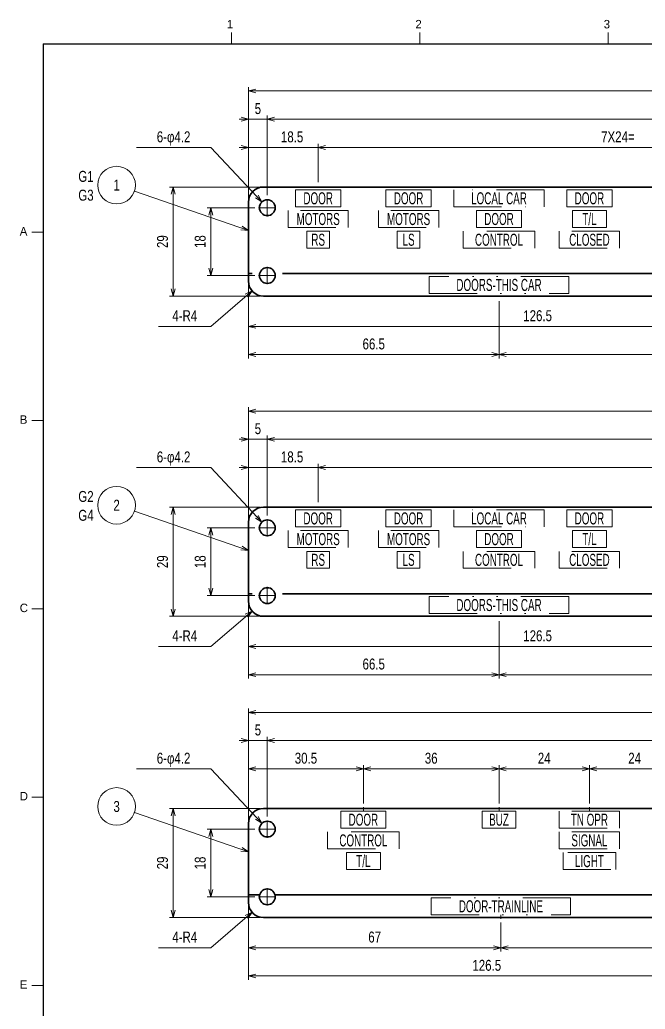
# Model space of a CAD drawing. Header units: millimetres. Extents: x 10 to 832, y 7 to 590.
# Drawn here: x 29.3 to 195.3, y 327.7 to 590.4 of the extents above; entities that cross this region are included whole.
import ezdxf
from ezdxf.enums import TextEntityAlignment as Align

# ---------------------------------------------------------------- set-up
doc = ezdxf.new("R2010")
doc.units = ezdxf.units.MM
doc.linetypes.add('DASHDOT', pattern=[25.3, 12.7, -6.3, 0, -6.3])
doc.linetypes.add('DIVIDE', pattern=[31.6, 12.7, -6.3, 0, -6.3, 0, -6.3])
for name, color, linetype in [('GR1_03', 7, 'Continuous'), ('GR1_08', 7, 'Continuous'), ('GR1_15', 7, 'Continuous'), ('GR1_16', 7, 'Continuous'), ('図面枠B6M', 7, 'Continuous')]:
    doc.layers.add(name, color=color, linetype=linetype)
doc.styles.add('HG丸ｺﾞｼｯｸM-PRO', font='')
doc.styles.get('HG丸ｺﾞｼｯｸM-PRO').set_extended_font_data('HG丸ｺﾞｼｯｸM-PRO')

# ---------------------------------------------------------------- blocks, each defined once
blk = doc.blocks.new('BLKF023')
at = {"layer": '図面枠B6M', "color": 4, "linetype": 'Continuous', "lineweight": 13}
for p, q in [((85.5, 587), (85.5, 584)), ((135.5, 587), (135.5, 584)), ((185.5, 587), (185.5, 584)), ((32.5, 534), (35.5, 534)), ((32.5, 484), (35.5, 484)), ((32.5, 434), (35.5, 434)), ((32.5, 384), (35.5, 384)), ((32.5, 334), (35.5, 334))]:
    blk.add_line(p, q, dxfattribs=at)
at = {"layer": '図面枠B6M', "color": 2, "linetype": 'Continuous', "lineweight": 25}
for q in [(35.5, 15), (831.5, 584)]:
    blk.add_line((35.5, 584), q, dxfattribs=at)
at = {"layer": '図面枠B6M', "color": 4, "linetype": 'Continuous', "lineweight": 13, "style": 'HG丸ｺﾞｼｯｸM-PRO'}
for s, width, p in [('1', 1.003994, (84.29, 587.45)), ('2', 1.003994, (134.3, 587.45)), ('3', 1.003994, (184.29, 587.45)), ('A', 1.002405, (29.29, 532.45)), ('B', 1.004704, (29.29, 482.45)), ('C', 1.001214, (29.29, 432.45)), ('D', 1.002334, (29.29, 382.45)), ('E', 1.001589, (29.29, 332.45))]:
    blk.add_text(s, height=2.25, dxfattribs=dict(at, width=width)).set_placement(p, align=Align.BOTTOM_LEFT)
blk = doc.blocks.new('BLKF030')
at = {"layer": 'GR1_08', "color": 3, "linetype": 'Continuous', "lineweight": 35}
for p, q in [((94, 381.01), (559, 381.01)), ((90, 377.01), (90, 356.01)), ((90, 358.01), (92.96, 358.01)), ((97.04, 358.01), (334.46, 358.01)), ((94, 352.01), (559, 352.01))]:
    blk.add_line(p, q, dxfattribs=at)
for centre in [(95, 375.51), (95, 357.51)]:
    blk.add_circle(centre, 2.1, dxfattribs=at)
for centre, start, end in [((94, 377.01), 90, 180), ((94, 356.01), 180, 270)]:
    blk.add_arc(centre, 4, start, end, dxfattribs=at)
blk = doc.blocks.new('BLKF029')
at = {"layer": 'GR1_08', "color": 3, "linetype": 'Continuous', "lineweight": 35}
blk.add_blockref('BLKF030', (0, 0), dxfattribs=at)
blk = doc.blocks.new('FXTIP_ARROW_S')
at = {"color": 0, "linetype": 'Continuous', "lineweight": -2}
for q in [(-1, 0), (-0.97, 0.26), (-0.97, -0.26)]:
    blk.add_line((0, 0), q, dxfattribs=at)
blk = doc.blocks.new('FXTIP_ARROW_E')
at = {"color": 0, "linetype": 'Continuous', "lineweight": -2}
for q in [(-1, 0), (-0.97, 0.26), (-0.97, -0.26)]:
    blk.add_line((0, 0), q, dxfattribs=at)
blk = doc.blocks.new('BLKF033')
at = {"layer": 'GR1_03', "color": 4, "linetype": 'DIVIDE', "lineweight": 13}
for p, q in [((126.5, 380.26), (114.5, 380.26)), ((114.5, 380.26), (114.5, 375.76)), ((126.5, 375.76), (126.5, 380.26)), ((114.5, 375.76), (126.5, 375.76))]:
    blk.add_line(p, q, dxfattribs=at)
blk = doc.blocks.new('BLKF034')
at = {"layer": 'GR1_03', "color": 4, "linetype": 'DIVIDE', "lineweight": 13}
for p, q in [((161, 380.26), (152, 380.26)), ((152, 380.26), (152, 375.76)), ((161, 375.76), (161, 380.26)), ((152, 375.76), (161, 375.76))]:
    blk.add_line(p, q, dxfattribs=at)
blk = doc.blocks.new('BLKF042')
at = {"layer": 'GR1_03', "color": 4, "linetype": 'DIVIDE', "lineweight": 13}
for p, q in [((188.5, 380.26), (172.5, 380.26)), ((172.5, 380.26), (172.5, 375.76)), ((188.5, 375.76), (188.5, 380.26)), ((172.5, 375.76), (188.5, 375.76))]:
    blk.add_line(p, q, dxfattribs=at)
blk = doc.blocks.new('BLKF043')
at = {"layer": 'GR1_03', "color": 4, "linetype": 'DIVIDE', "lineweight": 13}
for p, q in [((188.5, 374.76), (172.5, 374.76)), ((172.5, 374.76), (172.5, 370.26)), ((188.5, 370.26), (188.5, 374.76)), ((172.5, 370.26), (188.5, 370.26))]:
    blk.add_line(p, q, dxfattribs=at)
blk = doc.blocks.new('BLKF051')
at = {"layer": 'GR1_03', "color": 4, "linetype": 'DIVIDE', "lineweight": 13}
for p, q in [((187.5, 369.26), (173.5, 369.26)), ((173.5, 369.26), (173.5, 364.76)), ((187.5, 364.76), (187.5, 369.26)), ((173.5, 364.76), (187.5, 364.76))]:
    blk.add_line(p, q, dxfattribs=at)
blk = doc.blocks.new('BLKF052')
at = {"layer": 'GR1_03', "color": 4, "linetype": 'DIVIDE', "lineweight": 13}
for p, q in [((125, 369.26), (116, 369.26)), ((116, 369.26), (116, 364.76)), ((125, 364.76), (125, 369.26)), ((116, 364.76), (125, 364.76))]:
    blk.add_line(p, q, dxfattribs=at)
blk = doc.blocks.new('BLKF053')
at = {"layer": 'GR1_03', "color": 4, "linetype": 'DIVIDE', "lineweight": 13}
for p, q in [((130, 374.76), (111, 374.76)), ((111, 374.76), (111, 370.26)), ((130, 370.26), (130, 374.76)), ((111, 370.26), (130, 370.26))]:
    blk.add_line(p, q, dxfattribs=at)
blk = doc.blocks.new('BLKF071')
at = {"layer": 'GR1_03', "color": 4, "linetype": 'DIVIDE', "lineweight": 13}
for p, q in [((175.5, 357.26), (138.5, 357.26)), ((138.5, 357.26), (138.5, 352.76)), ((175.5, 352.76), (175.5, 357.26)), ((138.5, 352.76), (175.5, 352.76))]:
    blk.add_line(p, q, dxfattribs=at)
blk = doc.blocks.new('BLKF191')
at = {"layer": 'GR1_08', "color": 3, "linetype": 'Continuous', "lineweight": 35}
for p, q in [((94, 461.01), (559, 461.01)), ((90, 457.01), (90, 436.01)), ((90, 438.01), (90.98, 438.01)), ((99.02, 438.01), (334.46, 438.01)), ((94, 432.01), (559, 432.01))]:
    blk.add_line(p, q, dxfattribs=at)
for centre in [(95, 455.51), (95, 437.51)]:
    blk.add_circle(centre, 2.1, dxfattribs=at)
for centre, start, end in [((94, 457.01), 90, 180), ((94, 436.01), 180, 270)]:
    blk.add_arc(centre, 4, start, end, dxfattribs=at)
blk = doc.blocks.new('BLKF190')
at = {"layer": 'GR1_08', "color": 3, "linetype": 'Continuous', "lineweight": 35}
blk.add_blockref('BLKF191', (0, 0), dxfattribs=at)
blk = doc.blocks.new('BLKF189')
at = {"layer": 'GR1_08', "color": 3, "linetype": 'Continuous', "lineweight": 35}
blk.add_blockref('BLKF190', (0, 0), dxfattribs=at)
at = {"layer": 'GR1_08', "color": 3, "linetype": 'Continuous', "lineweight": 35, "style": 'HG丸ｺﾞｼｯｸM-PRO'}
for s, width, p in [('DOOR', 0.60989, (108.5, 458.01)), ('DOOR', 0.60989, (132.5, 458.01)), ('LOCAL CAR', 0.610005, (156.5, 458.01)), ('DOOR', 0.60989, (180.5, 458.01)), ('MOTORS', 0.609867, (108.5, 452.51)), ('MOTORS', 0.609867, (132.5, 452.51)), ('DOOR', 0.60989, (156.5, 452.51)), ('T/L', 0.611238, (180.5, 452.51)), ('RS', 0.610797, (108.5, 447.01)), ('LS', 0.611972, (132.5, 447.01)), ('CONTROL', 0.610162, (156.5, 447.01)), ('CLOSED', 0.610702, (180.5, 447.01)), ('DOORS-THIS CAR', 0.610235, (156.5, 435.01))]:
    blk.add_text(s, height=3.2, dxfattribs=dict(at, width=width)).set_placement(p, align=Align.MIDDLE_CENTER)
blk = doc.blocks.new('BLKF192')
at = {"layer": 'GR1_03', "color": 4, "linetype": 'DIVIDE', "lineweight": 13}
for p, q in [((114.5, 460.26), (102.5, 460.26)), ((102.5, 460.26), (102.5, 455.76)), ((114.5, 455.76), (114.5, 460.26)), ((102.5, 455.76), (114.5, 455.76))]:
    blk.add_line(p, q, dxfattribs=at)
blk = doc.blocks.new('BLKF193')
at = {"layer": 'GR1_03', "color": 4, "linetype": 'DIVIDE', "lineweight": 13}
for p, q in [((116.5, 454.76), (100.5, 454.76)), ((100.5, 454.76), (100.5, 450.26)), ((116.5, 450.26), (116.5, 454.76)), ((100.5, 450.26), (116.5, 450.26))]:
    blk.add_line(p, q, dxfattribs=at)
blk = doc.blocks.new('BLKF194')
at = {"layer": 'GR1_03', "color": 4, "linetype": 'DIVIDE', "lineweight": 13}
for p, q in [((111.5, 449.26), (105.5, 449.26)), ((105.5, 449.26), (105.5, 444.76)), ((111.5, 444.76), (111.5, 449.26)), ((105.5, 444.76), (111.5, 444.76))]:
    blk.add_line(p, q, dxfattribs=at)
blk = doc.blocks.new('BLKF195')
at = {"layer": 'GR1_03', "color": 4, "linetype": 'DIVIDE', "lineweight": 13}
for p, q in [((168.5, 460.26), (144.5, 460.26)), ((144.5, 460.26), (144.5, 455.76)), ((168.5, 455.76), (168.5, 460.26)), ((144.5, 455.76), (168.5, 455.76))]:
    blk.add_line(p, q, dxfattribs=at)
blk = doc.blocks.new('BLKF196')
at = {"layer": 'GR1_03', "color": 4, "linetype": 'DIVIDE', "lineweight": 13}
for p, q in [((166, 449.26), (147, 449.26)), ((147, 449.26), (147, 444.76)), ((166, 444.76), (166, 449.26)), ((147, 444.76), (166, 444.76))]:
    blk.add_line(p, q, dxfattribs=at)
blk = doc.blocks.new('BLKF197')
at = {"layer": 'GR1_03', "color": 4, "linetype": 'DIVIDE', "lineweight": 13}
for p, q in [((138.5, 460.26), (126.5, 460.26)), ((126.5, 460.26), (126.5, 455.76)), ((138.5, 455.76), (138.5, 460.26)), ((126.5, 455.76), (138.5, 455.76))]:
    blk.add_line(p, q, dxfattribs=at)
blk = doc.blocks.new('BLKF198')
at = {"layer": 'GR1_03', "color": 4, "linetype": 'DIVIDE', "lineweight": 13}
for p, q in [((162.5, 454.76), (150.5, 454.76)), ((150.5, 454.76), (150.5, 450.26)), ((162.5, 450.26), (162.5, 454.76)), ((150.5, 450.26), (162.5, 450.26))]:
    blk.add_line(p, q, dxfattribs=at)
blk = doc.blocks.new('BLKF199')
at = {"layer": 'GR1_03', "color": 4, "linetype": 'DIVIDE', "lineweight": 13}
for p, q in [((186.5, 460.26), (174.5, 460.26)), ((174.5, 460.26), (174.5, 455.76)), ((186.5, 455.76), (186.5, 460.26)), ((174.5, 455.76), (186.5, 455.76))]:
    blk.add_line(p, q, dxfattribs=at)
blk = doc.blocks.new('BLKF202')
at = {"layer": 'GR1_03', "color": 4, "linetype": 'DIVIDE', "lineweight": 13}
for p, q in [((135.5, 449.26), (129.5, 449.26)), ((129.5, 449.26), (129.5, 444.76)), ((135.5, 444.76), (135.5, 449.26)), ((129.5, 444.76), (135.5, 444.76))]:
    blk.add_line(p, q, dxfattribs=at)
blk = doc.blocks.new('BLKF203')
at = {"layer": 'GR1_03', "color": 4, "linetype": 'DIVIDE', "lineweight": 13}
for p, q in [((140.5, 454.76), (124.5, 454.76)), ((124.5, 454.76), (124.5, 450.26)), ((140.5, 450.26), (140.5, 454.76)), ((124.5, 450.26), (140.5, 450.26))]:
    blk.add_line(p, q, dxfattribs=at)
blk = doc.blocks.new('BLKF204')
at = {"layer": 'GR1_03', "color": 4, "linetype": 'DIVIDE', "lineweight": 13}
for p, q in [((188.5, 449.26), (172.5, 449.26)), ((172.5, 449.26), (172.5, 444.76)), ((188.5, 444.76), (188.5, 449.26)), ((172.5, 444.76), (188.5, 444.76))]:
    blk.add_line(p, q, dxfattribs=at)
blk = doc.blocks.new('BLKF209')
at = {"layer": 'GR1_03', "color": 4, "linetype": 'DIVIDE', "lineweight": 13}
for p, q in [((185, 454.76), (176, 454.76)), ((176, 454.76), (176, 450.26)), ((185, 450.26), (185, 454.76)), ((176, 450.26), (185, 450.26))]:
    blk.add_line(p, q, dxfattribs=at)
blk = doc.blocks.new('BLKF244')
at = {"layer": 'GR1_03', "color": 4, "linetype": 'DIVIDE', "lineweight": 13}
for p, q in [((175, 437.26), (138, 437.26)), ((138, 437.26), (138, 432.76)), ((175, 432.76), (175, 437.26)), ((138, 432.76), (175, 432.76))]:
    blk.add_line(p, q, dxfattribs=at)
blk = doc.blocks.new('BLKF251')
at = {"layer": 'GR1_08', "color": 3, "linetype": 'Continuous', "lineweight": 35}
for p, q in [((94, 546.01), (559, 546.01)), ((90, 542.01), (90, 521.01)), ((90, 523.01), (90.98, 523.01)), ((99.02, 523.01), (334.46, 523.01)), ((94, 517.01), (559, 517.01))]:
    blk.add_line(p, q, dxfattribs=at)
for centre in [(95, 540.51), (95, 522.51)]:
    blk.add_circle(centre, 2.1, dxfattribs=at)
for centre, start, end in [((94, 542.01), 90, 180), ((94, 521.01), 180, 270)]:
    blk.add_arc(centre, 4, start, end, dxfattribs=at)
blk = doc.blocks.new('BLKF250')
at = {"layer": 'GR1_08', "color": 3, "linetype": 'Continuous', "lineweight": 35}
blk.add_blockref('BLKF251', (0, 0), dxfattribs=at)
blk = doc.blocks.new('BLKF252')
at = {"layer": 'GR1_03', "color": 4, "linetype": 'DIVIDE', "lineweight": 13}
for p, q in [((114.5, 545.26), (102.5, 545.26)), ((102.5, 545.26), (102.5, 540.76)), ((114.5, 540.76), (114.5, 545.26)), ((102.5, 540.76), (114.5, 540.76))]:
    blk.add_line(p, q, dxfattribs=at)
blk = doc.blocks.new('BLKF253')
at = {"layer": 'GR1_03', "color": 4, "linetype": 'DIVIDE', "lineweight": 13}
for p, q in [((116.5, 539.76), (100.5, 539.76)), ((100.5, 539.76), (100.5, 535.26)), ((116.5, 535.26), (116.5, 539.76)), ((100.5, 535.26), (116.5, 535.26))]:
    blk.add_line(p, q, dxfattribs=at)
blk = doc.blocks.new('BLKF254')
at = {"layer": 'GR1_03', "color": 4, "linetype": 'DIVIDE', "lineweight": 13}
for p, q in [((111.5, 534.26), (105.5, 534.26)), ((105.5, 534.26), (105.5, 529.76)), ((111.5, 529.76), (111.5, 534.26)), ((105.5, 529.76), (111.5, 529.76))]:
    blk.add_line(p, q, dxfattribs=at)
blk = doc.blocks.new('BLKF255')
at = {"layer": 'GR1_03', "color": 4, "linetype": 'DIVIDE', "lineweight": 13}
for p, q in [((168.5, 545.26), (144.5, 545.26)), ((144.5, 545.26), (144.5, 540.76)), ((168.5, 540.76), (168.5, 545.26)), ((144.5, 540.76), (168.5, 540.76))]:
    blk.add_line(p, q, dxfattribs=at)
blk = doc.blocks.new('BLKF256')
at = {"layer": 'GR1_03', "color": 4, "linetype": 'DIVIDE', "lineweight": 13}
for p, q in [((166, 534.26), (147, 534.26)), ((147, 534.26), (147, 529.76)), ((166, 529.76), (166, 534.26)), ((147, 529.76), (166, 529.76))]:
    blk.add_line(p, q, dxfattribs=at)
blk = doc.blocks.new('BLKF257')
at = {"layer": 'GR1_03', "color": 4, "linetype": 'DIVIDE', "lineweight": 13}
for p, q in [((138.5, 545.26), (126.5, 545.26)), ((126.5, 545.26), (126.5, 540.76)), ((138.5, 540.76), (138.5, 545.26)), ((126.5, 540.76), (138.5, 540.76))]:
    blk.add_line(p, q, dxfattribs=at)
blk = doc.blocks.new('BLKF258')
at = {"layer": 'GR1_03', "color": 4, "linetype": 'DIVIDE', "lineweight": 13}
for p, q in [((162.5, 539.76), (150.5, 539.76)), ((150.5, 539.76), (150.5, 535.26)), ((162.5, 535.26), (162.5, 539.76)), ((150.5, 535.26), (162.5, 535.26))]:
    blk.add_line(p, q, dxfattribs=at)
blk = doc.blocks.new('BLKF259')
at = {"layer": 'GR1_03', "color": 4, "linetype": 'DIVIDE', "lineweight": 13}
for p, q in [((186.5, 545.26), (174.5, 545.26)), ((174.5, 545.26), (174.5, 540.76)), ((186.5, 540.76), (186.5, 545.26)), ((174.5, 540.76), (186.5, 540.76))]:
    blk.add_line(p, q, dxfattribs=at)
blk = doc.blocks.new('BLKF261')
at = {"layer": 'GR1_03', "color": 4, "linetype": 'DIVIDE', "lineweight": 13}
for p, q in [((135.5, 534.26), (129.5, 534.26)), ((129.5, 534.26), (129.5, 529.76)), ((135.5, 529.76), (135.5, 534.26)), ((129.5, 529.76), (135.5, 529.76))]:
    blk.add_line(p, q, dxfattribs=at)
blk = doc.blocks.new('BLKF262')
at = {"layer": 'GR1_03', "color": 4, "linetype": 'DIVIDE', "lineweight": 13}
for p, q in [((140.5, 539.76), (124.5, 539.76)), ((124.5, 539.76), (124.5, 535.26)), ((140.5, 535.26), (140.5, 539.76)), ((124.5, 535.26), (140.5, 535.26))]:
    blk.add_line(p, q, dxfattribs=at)
blk = doc.blocks.new('BLKF263')
at = {"layer": 'GR1_03', "color": 4, "linetype": 'DIVIDE', "lineweight": 13}
for p, q in [((188.5, 534.26), (172.5, 534.26)), ((172.5, 534.26), (172.5, 529.76)), ((188.5, 529.76), (188.5, 534.26)), ((172.5, 529.76), (188.5, 529.76))]:
    blk.add_line(p, q, dxfattribs=at)
blk = doc.blocks.new('BLKF268')
at = {"layer": 'GR1_03', "color": 4, "linetype": 'DIVIDE', "lineweight": 13}
for p, q in [((185, 539.76), (176, 539.76)), ((176, 539.76), (176, 535.26)), ((185, 535.26), (185, 539.76)), ((176, 535.26), (185, 535.26))]:
    blk.add_line(p, q, dxfattribs=at)
blk = doc.blocks.new('BLKF296')
at = {"layer": 'GR1_03', "color": 4, "linetype": 'DIVIDE', "lineweight": 13}
for p, q in [((175, 522.26), (138, 522.26)), ((138, 522.26), (138, 517.76)), ((175, 517.76), (175, 522.26)), ((138, 517.76), (175, 517.76))]:
    blk.add_line(p, q, dxfattribs=at)

msp = doc.modelspace()

# ---------------------------------------------------------------- linework, layer by layer
at = {"layer": 'GR1_08', "color": 4, "linetype": 'DASHDOT', "lineweight": 13}
for p, q in [((95, 538.21), (95, 542.81)), ((97.3, 540.51), (92.7, 540.51)), ((95, 520.21), (95, 524.81)), ((97.3, 522.51), (92.7, 522.51)), ((95, 453.21), (95, 457.81)), ((97.3, 455.51), (92.7, 455.51)), ((95, 435.21), (95, 439.81)), ((97.3, 437.51), (92.7, 437.51)), ((120.5, 380.26), (120.5, 381.34)), ((156.5, 380.26), (156.5, 381.34)), ((180.5, 380.26), (180.5, 381.34)), ((95, 373.21), (95, 377.81)), ((97.3, 375.51), (92.7, 375.51)), ((97.3, 357.51), (92.7, 357.51)), ((95, 355.21), (95, 359.81)), ((157, 351.69), (157, 352.76))]:
    msp.add_line(p, q, dxfattribs=at)
at = {"layer": 'GR1_15', "color": 4, "linetype": 'Continuous', "lineweight": 13}
for p, q in [((90, 534.49), (59.73, 544.89)), ((90, 449.49), (59.73, 459.89)), ((90, 369.49), (59.73, 379.89))]:
    msp.add_line(p, q, dxfattribs=at)
for centre in [(55, 546.51), (55, 461.51), (55, 381.51)]:
    msp.add_circle(centre, 5, dxfattribs=at)
at = {"layer": 'GR1_16', "color": 4, "linetype": 'Continuous', "lineweight": 13}
for p, q in [((90, 543.01), (90, 572.51)), ((90, 571.51), (563, 571.51)), ((90, 543.01), (90, 565.01)), ((95, 543.81), (95, 565.01)), ((87.5, 564.01), (90, 564.01)), ((90, 564.01), (95, 564.01)), ((95, 564.01), (336.5, 564.01)), ((90, 543.01), (90, 557.51)), ((108.5, 547.34), (108.5, 557.51)), ((80, 556.51), (60.24, 556.51)), ((93.56, 542.05), (80, 556.51)), ((87.5, 556.51), (90, 556.51)), ((90, 556.51), (108.5, 556.51)), ((108.5, 556.51), (276.5, 556.51)), ((93, 546.01), (69, 546.01)), ((70, 517.01), (70, 546.01)), ((91.7, 540.51), (79, 540.51)), ((80, 522.51), (80, 540.51)), ((91.7, 522.51), (79, 522.51)), ((90.96, 518.41), (80, 509.01)), ((90, 520.01), (90, 500.51)), ((90, 520.01), (90, 508.01)), ((93, 517.01), (69, 517.01)), ((156.5, 515.69), (156.5, 500.51)), ((80, 509.01), (66.16, 509.01)), ((90, 509.01), (216.5, 509.01)), ((90, 501.51), (156.5, 501.51)), ((156.5, 501.51), (384.5, 501.51)), ((90, 458.01), (90, 487.51)), ((90, 486.51), (563, 486.51)), ((87.5, 479.01), (90, 479.01)), ((90, 458.01), (90, 480.01)), ((90, 479.01), (95, 479.01)), ((95, 458.81), (95, 480.01)), ((95, 479.01), (336.5, 479.01)), ((80, 471.51), (60.24, 471.51)), ((93.56, 457.05), (80, 471.51)), ((87.5, 471.51), (90, 471.51)), ((90, 458.01), (90, 472.51)), ((90, 471.51), (108.5, 471.51)), ((108.5, 462.34), (108.5, 472.51)), ((108.5, 471.51), (540.5, 471.51)), ((93, 461.01), (69, 461.01)), ((70, 432.01), (70, 461.01)), ((91.7, 455.51), (79, 455.51)), ((80, 437.51), (80, 455.51)), ((91.7, 437.51), (79, 437.51)), ((90, 435.01), (90, 415.51)), ((90, 435.01), (90, 423.01)), ((93, 432.01), (69, 432.01)), ((90.96, 433.41), (80, 424.01)), ((156.5, 430.69), (156.5, 415.51)), ((80, 424.01), (66.16, 424.01)), ((90, 424.01), (216.5, 424.01)), ((90, 416.51), (156.5, 416.51)), ((156.5, 416.51), (384.5, 416.51)), ((90, 378.01), (90, 407.51)), ((90, 406.51), (563, 406.51)), ((90, 378.01), (90, 400.01)), ((95, 378.81), (95, 400.01)), ((87.5, 399.01), (90, 399.01)), ((90, 399.01), (95, 399.01)), ((95, 399.01), (336.5, 399.01)), ((80, 391.51), (60.24, 391.51)), ((93.56, 377.05), (80, 391.51)), ((90, 378.01), (90, 392.51)), ((90, 391.51), (120.5, 391.51)), ((120.5, 382.34), (120.5, 392.51)), ((120.5, 391.51), (156.5, 391.51)), ((156.5, 382.34), (156.5, 392.51)), ((156.5, 391.51), (180.5, 391.51)), ((180.5, 382.34), (180.5, 392.51)), ((180.5, 391.51), (204.5, 391.51)), ((93, 381.01), (69, 381.01)), ((70, 352.01), (70, 381.01)), ((91.7, 375.51), (79, 375.51)), ((80, 357.51), (80, 375.51)), ((91.7, 357.51), (79, 357.51)), ((90, 355.01), (90, 335.51)), ((90, 355.01), (90, 343.01)), ((90.96, 353.41), (80, 344.01)), ((93, 352.01), (69, 352.01)), ((157, 350.69), (157, 343.01)), ((80, 344.01), (66.16, 344.01)), ((90, 344.01), (157, 344.01)), ((157, 344.01), (288.5, 344.01)), ((90, 336.51), (216.5, 336.51))]:
    msp.add_line(p, q, dxfattribs=at)

# ---------------------------------------------------------------- block references
at = {"layer": 'GR1_03', "color": 4, "linetype": 'DIVIDE', "lineweight": 13}
for name in ['BLKF252', 'BLKF257', 'BLKF255', 'BLKF259', 'BLKF253', 'BLKF262', 'BLKF258', 'BLKF268', 'BLKF254', 'BLKF261', 'BLKF256', 'BLKF263', 'BLKF296', 'BLKF192', 'BLKF197', 'BLKF195', 'BLKF199', 'BLKF193', 'BLKF203', 'BLKF198', 'BLKF209', 'BLKF194', 'BLKF202', 'BLKF196', 'BLKF204', 'BLKF244', 'BLKF033', 'BLKF034', 'BLKF042', 'BLKF053', 'BLKF043', 'BLKF052', 'BLKF051', 'BLKF071']:
    msp.add_blockref(name, (0, 0), dxfattribs=at)
at = {"layer": 'GR1_08', "color": 3, "linetype": 'Continuous', "lineweight": 35}
for name in ['BLKF250', 'BLKF189', 'BLKF029']:
    msp.add_blockref(name, (0, 0), dxfattribs=at)
at = {"layer": 'GR1_15', "color": 4, "linetype": 'Continuous', "lineweight": 13, "xscale": 2, "yscale": 2, "rotation": 341.041296716666}
for p in [(90, 534.49), (90, 449.49), (90, 369.49)]:
    msp.add_blockref('FXTIP_ARROW_S', p, dxfattribs=at)
at = {"layer": 'GR1_16', "color": 4, "linetype": 'Continuous', "lineweight": 13, "xscale": 2, "yscale": 2}
for name, p, rotation in [('FXTIP_ARROW_S', (90, 571.51), 180), ('FXTIP_ARROW_E', (90, 564.01), 360), ('FXTIP_ARROW_S', (95, 564.01), 180), ('FXTIP_ARROW_E', (90, 556.51), 360), ('FXTIP_ARROW_S', (108.5, 556.51), 180), ('FXTIP_ARROW_E', (70, 546.01), 90), ('FXTIP_ARROW_S', (93.56, 542.05), 313.1523897340053), ('FXTIP_ARROW_E', (80, 540.51), 90), ('FXTIP_ARROW_S', (80, 522.51), 270), ('FXTIP_ARROW_S', (70, 517.01), 270), ('FXTIP_ARROW_S', (90.96, 518.41), 40.60129464500442), ('FXTIP_ARROW_S', (90, 509.01), 180), ('FXTIP_ARROW_S', (90, 501.51), 180), ('FXTIP_ARROW_E', (156.5, 501.51), 360), ('FXTIP_ARROW_S', (156.5, 501.51), 180), ('FXTIP_ARROW_S', (90, 486.51), 180), ('FXTIP_ARROW_E', (90, 479.01), 360), ('FXTIP_ARROW_S', (95, 479.01), 180), ('FXTIP_ARROW_E', (90, 471.51), 360), ('FXTIP_ARROW_S', (108.5, 471.51), 180), ('FXTIP_ARROW_E', (70, 461.01), 90), ('FXTIP_ARROW_S', (93.56, 457.05), 313.1523897340053), ('FXTIP_ARROW_E', (80, 455.51), 90), ('FXTIP_ARROW_S', (80, 437.51), 270), ('FXTIP_ARROW_S', (70, 432.01), 270), ('FXTIP_ARROW_S', (90.96, 433.41), 40.60129464500442), ('FXTIP_ARROW_S', (90, 424.01), 180), ('FXTIP_ARROW_S', (90, 416.51), 180), ('FXTIP_ARROW_E', (156.5, 416.51), 360), ('FXTIP_ARROW_S', (156.5, 416.51), 180), ('FXTIP_ARROW_S', (90, 406.51), 180), ('FXTIP_ARROW_E', (90, 399.01), 360), ('FXTIP_ARROW_S', (95, 399.01), 180), ('FXTIP_ARROW_S', (90, 391.51), 180), ('FXTIP_ARROW_E', (120.5, 391.51), 360), ('FXTIP_ARROW_S', (120.5, 391.51), 180), ('FXTIP_ARROW_E', (156.5, 391.51), 360), ('FXTIP_ARROW_S', (156.5, 391.51), 180), ('FXTIP_ARROW_E', (180.5, 391.51), 360), ('FXTIP_ARROW_S', (180.5, 391.51), 180), ('FXTIP_ARROW_E', (70, 381.01), 90), ('FXTIP_ARROW_S', (93.56, 377.05), 313.1523897340053), ('FXTIP_ARROW_E', (80, 375.51), 90), ('FXTIP_ARROW_S', (80, 357.51), 270), ('FXTIP_ARROW_S', (70, 352.01), 270), ('FXTIP_ARROW_S', (90.96, 353.41), 40.60129464500442), ('FXTIP_ARROW_S', (90, 344.01), 180), ('FXTIP_ARROW_E', (157, 344.01), 360), ('FXTIP_ARROW_S', (157, 344.01), 180), ('FXTIP_ARROW_S', (90, 336.51), 180)]:
    msp.add_blockref(name, p, dxfattribs=dict(at, rotation=rotation))
at = {"layer": '図面枠B6M', "color": 4, "linetype": 'Continuous', "lineweight": 13}
msp.add_blockref('BLKF023', (0, 0), dxfattribs=at)

# ---------------------------------------------------------------- texts
at = {"layer": 'GR1_08', "color": 3, "linetype": 'Continuous', "lineweight": 35, "style": 'HG丸ｺﾞｼｯｸM-PRO'}
for s, width, p in [('DOOR', 0.60989, (108.5, 543.01)), ('DOOR', 0.60989, (132.5, 543.01)), ('LOCAL CAR', 0.610005, (156.5, 543.01)), ('DOOR', 0.60989, (180.5, 543.01)), ('MOTORS', 0.609867, (108.5, 537.51)), ('MOTORS', 0.609867, (132.5, 537.51)), ('DOOR', 0.60989, (156.5, 537.51)), ('T/L', 0.611238, (180.5, 537.51)), ('RS', 0.610797, (108.5, 532.01)), ('LS', 0.611972, (132.5, 532.01)), ('CONTROL', 0.610162, (156.5, 532.01)), ('CLOSED', 0.610702, (180.5, 532.01)), ('DOORS-THIS CAR', 0.610235, (156.5, 520.01)), ('DOOR', 0.60989, (120.5, 378.01)), ('BUZ', 0.611169, (156.5, 378.01)), ('TN OPR', 0.610418, (180.5, 378.01)), ('CONTROL', 0.610162, (120.5, 372.51)), ('SIGNAL', 0.610581, (180.5, 372.51)), ('T/L', 0.611238, (120.5, 367.01)), ('LIGHT', 0.610954, (180.5, 367.01)), ('DOOR-TRAINLINE', 0.609828, (157, 355.01))]:
    msp.add_text(s, height=3.2, dxfattribs=dict(at, width=width)).set_placement(p, align=Align.MIDDLE_CENTER)
at = {"layer": 'GR1_15', "color": 123, "linetype": 'Continuous', "lineweight": 35, "style": 'HG丸ｺﾞｼｯｸM-PRO', "width": 0.783931}
for s, p in [('G1', (48.9, 546.51)), ('G3', (48.9, 541.51)), ('G2', (48.9, 461.51)), ('G4', (48.9, 456.51))]:
    msp.add_text(s, height=2.909, dxfattribs=at).set_placement(p, align=Align.BOTTOM_RIGHT)
at = {"layer": 'GR1_15', "color": 3, "linetype": 'Continuous', "lineweight": 35, "style": 'HG丸ｺﾞｼｯｸM-PRO', "width": 0.784542}
for s, p in [('1', (55, 546.51)), ('2', (55, 461.51)), ('3', (55, 381.51))]:
    msp.add_text(s, height=2.91, rotation=0, dxfattribs=at).set_placement(p, align=Align.MIDDLE_CENTER)
at = {"layer": 'GR1_16', "color": 3, "linetype": 'Continuous', "lineweight": 35, "style": 'HG丸ｺﾞｼｯｸM-PRO'}
for s, height, rotation, width, p in [('5', 2.91, 0, 0.784542, (92.5, 564.51)), ('18.5', 2.909, 0, 0.784749, (101.58, 557.01)), ('7X24=', 2.909, 0, 0.78375, (188.06, 557.01)), ('29', 2.909, 90, 0.784542, (69.5, 531.51)), ('18', 2.909, 90, 0.784542, (79.5, 531.51)), ('126.5', 2.909, 0, 0.7847, (166.75, 509.51)), ('66.5', 2.909, 0, 0.784749, (123.25, 502.01)), ('5', 2.91, 0, 0.784542, (92.5, 479.51)), ('18.5', 2.909, 0, 0.784749, (101.58, 472.01)), ('29', 2.909, 90, 0.784542, (69.5, 446.51)), ('18', 2.909, 90, 0.784542, (79.5, 446.51)), ('126.5', 2.909, 0, 0.7847, (166.75, 424.51)), ('66.5', 2.909, 0, 0.784749, (123.25, 417.01)), ('5', 2.91, 0, 0.784542, (92.5, 399.51)), ('30.5', 2.909, 0, 0.784749, (105.25, 392.01)), ('36', 2.909, 0, 0.784542, (138.5, 392.01)), ('24', 2.909, 0, 0.784542, (168.5, 392.01)), ('24', 2.909, 0, 0.784542, (192.5, 392.01)), ('29', 2.909, 90, 0.784542, (69.5, 366.51)), ('18', 2.909, 90, 0.784542, (79.5, 366.51)), ('67', 2.909, 0, 0.784542, (123.5, 344.51)), ('126.5', 2.909, 0, 0.7847, (153.25, 337.01))]:
    msp.add_text(s, height=height, rotation=rotation, dxfattribs=dict(at, width=width)).set_placement(p, align=Align.BOTTOM_CENTER)
for s, width, p in [('6-φ4.2', 0.783565, (70.12, 557.01)), ('4-R4', 0.783129, (73.08, 509.51)), ('6-φ4.2', 0.783565, (70.12, 472.01)), ('4-R4', 0.783129, (73.08, 424.51)), ('6-φ4.2', 0.783565, (70.12, 392.01)), ('4-R4', 0.783129, (73.08, 344.51))]:
    msp.add_text(s, height=2.909, dxfattribs=dict(at, width=width)).set_placement(p, align=Align.BOTTOM_CENTER)

doc.saveas('drawing.dxf')
